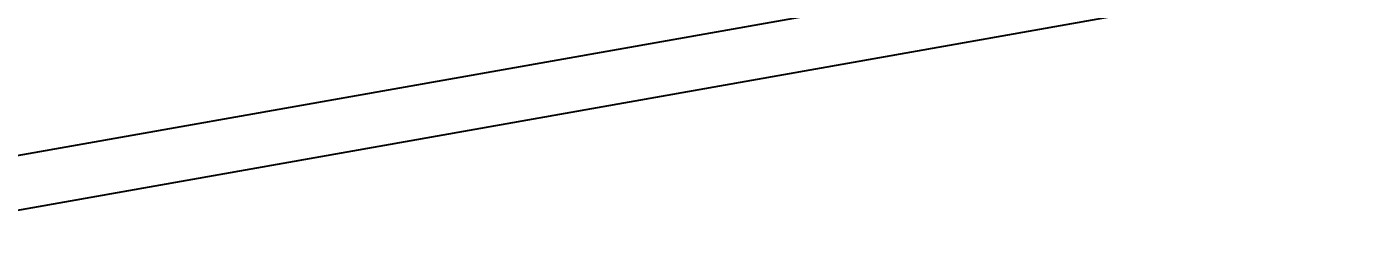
# Model space of a CAD drawing. Header units: millimetres. Extents: x 0 to 8967983, y -224399 to 13801.
# Drawn here: x 69275.9 to 69309.24, y -193880.99 to -193875.43 of the extents above; entities that cross this region are included whole.
import ezdxf
from ezdxf import colors
from ezdxf.entities.mleader import LeaderData, LeaderLine
from ezdxf.math import Vec2, Vec3

# ---------------------------------------------------------------- set-up
doc = ezdxf.new("R2010")
doc.units = ezdxf.units.MM
doc.header["$LTSCALE"] = 10
doc.layers.add('Архитектура', color=251, linetype='Continuous')
doc.layers.get('0').off()
doc.layers.get('0').freeze()
doc.styles.add('ISOCPEUR', font='isocpeur.TTF', dxfattribs={"width": 0.7})

# ---------------------------------------------------------------- blocks, each defined once
blk = doc.blocks.new('_DOTSMALL')
at = {"color": 0, "linetype": 'ByBlock', "const_width": 0.5}
blk.add_lwpolyline([(-0.0625, 0, 1), (0.0625, 0, 1)], format="xyb", close=True, dxfattribs=at)

msp = doc.modelspace()

# ---------------------------------------------------------------- linework, layer by layer
at = {"layer": 'Архитектура', "lineweight": 25, "transparency": 33554684}
msp.add_lwpolyline([(69243.993, -193885.61), (69304.118, -193874.953), (69305.282, -193873.137), (69302.92, -193859.812), (69302.157, -193859.699), (69301.029, -193863.118), (69301.298, -193863.938), (69302.592, -193864.947), (69303.549, -193870.349), (69303.232, -193870.653), (69300.831, -193871.078), (69300.654, -193871.481), (69300.782, -193872.201), (69301.065, -193872.399), (69303.466, -193871.973), (69303.89, -193872.27), (69304.081, -193873.35), (69303.764, -193873.654), (69243.879, -193884.268)], dxfattribs=at)
msp.add_lwpolyline([(69243.993, -193885.61), (69304.118, -193874.953), (69305.282, -193873.137), (69302.92, -193859.812), (69302.157, -193859.699), (69301.029, -193863.118), (69301.298, -193863.938), (69302.592, -193864.947), (69303.549, -193870.349), (69303.232, -193870.653), (69300.831, -193871.078), (69300.654, -193871.481), (69300.782, -193872.201), (69301.065, -193872.399), (69303.466, -193871.973), (69303.89, -193872.27), (69304.081, -193873.35), (69303.764, -193873.654), (69243.879, -193884.268)], dxfattribs=at)
msp.add_lwpolyline([(69243.993, -193885.61), (69304.118, -193874.953), (69305.282, -193873.137), (69302.92, -193859.812), (69302.157, -193859.699), (69301.029, -193863.118), (69301.298, -193863.938), (69302.592, -193864.947), (69303.549, -193870.349), (69303.232, -193870.653), (69300.831, -193871.078), (69300.654, -193871.481), (69300.782, -193872.201), (69301.065, -193872.399), (69303.466, -193871.973), (69303.89, -193872.27), (69304.081, -193873.35), (69303.764, -193873.654), (69243.879, -193884.268)], dxfattribs=at)
msp.add_lwpolyline([(69243.993, -193885.61), (69304.118, -193874.953), (69305.282, -193873.137), (69302.92, -193859.812), (69302.157, -193859.699), (69301.029, -193863.118), (69301.298, -193863.938), (69302.592, -193864.947), (69303.549, -193870.349), (69303.232, -193870.653), (69300.831, -193871.078), (69300.654, -193871.481), (69300.782, -193872.201), (69301.065, -193872.399), (69303.466, -193871.973), (69303.89, -193872.27), (69304.081, -193873.35), (69303.764, -193873.654), (69243.879, -193884.268)], dxfattribs=at)
msp.add_lwpolyline([(69243.993, -193885.61), (69304.118, -193874.953), (69305.282, -193873.137), (69302.92, -193859.812), (69302.157, -193859.699), (69301.029, -193863.118), (69301.298, -193863.938), (69302.592, -193864.947), (69303.549, -193870.349), (69303.232, -193870.653), (69300.831, -193871.078), (69300.654, -193871.481), (69300.782, -193872.201), (69301.065, -193872.399), (69303.466, -193871.973), (69303.89, -193872.27), (69304.081, -193873.35), (69303.764, -193873.654), (69243.879, -193884.268)], dxfattribs=at)
msp.add_lwpolyline([(69243.993, -193885.61), (69304.118, -193874.953), (69305.282, -193873.137), (69302.92, -193859.812), (69302.157, -193859.699), (69301.029, -193863.118), (69301.298, -193863.938), (69302.592, -193864.947), (69303.549, -193870.349), (69303.232, -193870.653), (69300.831, -193871.078), (69300.654, -193871.481), (69300.782, -193872.201), (69301.065, -193872.399), (69303.466, -193871.973), (69303.89, -193872.27), (69304.081, -193873.35), (69303.764, -193873.654), (69243.879, -193884.268)], dxfattribs=at)
msp.add_lwpolyline([(69243.993, -193885.61), (69304.118, -193874.953), (69305.282, -193873.137), (69302.92, -193859.812), (69302.157, -193859.699), (69301.029, -193863.118), (69301.298, -193863.938), (69302.592, -193864.947), (69303.549, -193870.349), (69303.232, -193870.653), (69300.831, -193871.078), (69300.654, -193871.481), (69300.782, -193872.201), (69301.065, -193872.399), (69303.466, -193871.973), (69303.89, -193872.27), (69304.081, -193873.35), (69303.764, -193873.654), (69243.879, -193884.268)], dxfattribs=at)
msp.add_lwpolyline([(69243.993, -193885.61), (69304.118, -193874.953), (69305.282, -193873.137), (69302.92, -193859.812), (69302.157, -193859.699), (69301.029, -193863.118), (69301.298, -193863.938), (69302.592, -193864.947), (69303.549, -193870.349), (69303.232, -193870.653), (69300.831, -193871.078), (69300.654, -193871.481), (69300.782, -193872.201), (69301.065, -193872.399), (69303.466, -193871.973), (69303.89, -193872.27), (69304.081, -193873.35), (69303.764, -193873.654), (69243.879, -193884.268)], dxfattribs=at)
msp.add_lwpolyline([(69243.993, -193885.61), (69304.118, -193874.953), (69305.282, -193873.137), (69302.92, -193859.812), (69302.157, -193859.699), (69301.029, -193863.118), (69301.298, -193863.938), (69302.592, -193864.947), (69303.549, -193870.349), (69303.232, -193870.653), (69300.831, -193871.078), (69300.654, -193871.481), (69300.782, -193872.201), (69301.065, -193872.399), (69303.466, -193871.973), (69303.89, -193872.27), (69304.081, -193873.35), (69303.764, -193873.654), (69243.879, -193884.268)], dxfattribs=at)
msp.add_lwpolyline([(69243.993, -193885.61), (69304.118, -193874.953), (69305.282, -193873.137), (69302.92, -193859.812), (69302.157, -193859.699), (69301.029, -193863.118), (69301.298, -193863.938), (69302.592, -193864.947), (69303.549, -193870.349), (69303.232, -193870.653), (69300.831, -193871.078), (69300.654, -193871.481), (69300.782, -193872.201), (69301.065, -193872.399), (69303.466, -193871.973), (69303.89, -193872.27), (69304.081, -193873.35), (69303.764, -193873.654), (69243.879, -193884.268)], dxfattribs=at)
msp.add_lwpolyline([(69243.993, -193885.61), (69304.118, -193874.953), (69305.282, -193873.137), (69302.92, -193859.812), (69302.157, -193859.699), (69301.029, -193863.118), (69301.298, -193863.938), (69302.592, -193864.947), (69303.549, -193870.349), (69303.232, -193870.653), (69300.831, -193871.078), (69300.654, -193871.481), (69300.782, -193872.201), (69301.065, -193872.399), (69303.466, -193871.973), (69303.89, -193872.27), (69304.081, -193873.35), (69303.764, -193873.654), (69243.879, -193884.268)], dxfattribs=at)
msp.add_lwpolyline([(69243.993, -193885.61), (69304.118, -193874.953), (69305.282, -193873.137), (69302.92, -193859.812), (69302.157, -193859.699), (69301.029, -193863.118), (69301.298, -193863.938), (69302.592, -193864.947), (69303.549, -193870.349), (69303.232, -193870.653), (69300.831, -193871.078), (69300.654, -193871.481), (69300.782, -193872.201), (69301.065, -193872.399), (69303.466, -193871.973), (69303.89, -193872.27), (69304.081, -193873.35), (69303.764, -193873.654), (69243.879, -193884.268)], dxfattribs=at)
msp.add_lwpolyline([(69243.993, -193885.61), (69304.118, -193874.953), (69305.282, -193873.137), (69302.92, -193859.812), (69302.157, -193859.699), (69301.029, -193863.118), (69301.298, -193863.938), (69302.592, -193864.947), (69303.549, -193870.349), (69303.232, -193870.653), (69300.831, -193871.078), (69300.654, -193871.481), (69300.782, -193872.201), (69301.065, -193872.399), (69303.466, -193871.973), (69303.89, -193872.27), (69304.081, -193873.35), (69303.764, -193873.654), (69243.879, -193884.268)], dxfattribs=at)
msp.add_lwpolyline([(69243.993, -193885.61), (69304.118, -193874.953), (69305.282, -193873.137), (69302.92, -193859.812), (69302.157, -193859.699), (69301.029, -193863.118), (69301.298, -193863.938), (69302.592, -193864.947), (69303.549, -193870.349), (69303.232, -193870.653), (69300.831, -193871.078), (69300.654, -193871.481), (69300.782, -193872.201), (69301.065, -193872.399), (69303.466, -193871.973), (69303.89, -193872.27), (69304.081, -193873.35), (69303.764, -193873.654), (69243.879, -193884.268)], dxfattribs=at)
msp.add_lwpolyline([(69243.993, -193885.61), (69304.118, -193874.953), (69305.282, -193873.137), (69302.92, -193859.812), (69302.157, -193859.699), (69301.029, -193863.118), (69301.298, -193863.938), (69302.592, -193864.947), (69303.549, -193870.349), (69303.232, -193870.653), (69300.831, -193871.078), (69300.654, -193871.481), (69300.782, -193872.201), (69301.065, -193872.399), (69303.466, -193871.973), (69303.89, -193872.27), (69304.081, -193873.35), (69303.764, -193873.654), (69243.879, -193884.268)], dxfattribs=at)
msp.add_lwpolyline([(69243.993, -193885.61), (69304.118, -193874.953), (69305.282, -193873.137), (69302.92, -193859.812), (69302.157, -193859.699), (69301.029, -193863.118), (69301.298, -193863.938), (69302.592, -193864.947), (69303.549, -193870.349), (69303.232, -193870.653), (69300.831, -193871.078), (69300.654, -193871.481), (69300.782, -193872.201), (69301.065, -193872.399), (69303.466, -193871.973), (69303.89, -193872.27), (69304.081, -193873.35), (69303.764, -193873.654), (69243.879, -193884.268)], dxfattribs=at)
msp.add_lwpolyline([(69243.993, -193885.61), (69304.118, -193874.953), (69305.282, -193873.137), (69302.92, -193859.812), (69302.157, -193859.699), (69301.029, -193863.118), (69301.298, -193863.938), (69302.592, -193864.947), (69303.549, -193870.349), (69303.232, -193870.653), (69300.831, -193871.078), (69300.654, -193871.481), (69300.782, -193872.201), (69301.065, -193872.399), (69303.466, -193871.973), (69303.89, -193872.27), (69304.081, -193873.35), (69303.764, -193873.654), (69243.879, -193884.268)], dxfattribs=at)
msp.add_lwpolyline([(69243.993, -193885.61), (69304.118, -193874.953), (69305.282, -193873.137), (69302.92, -193859.812), (69302.157, -193859.699), (69301.029, -193863.118), (69301.298, -193863.938), (69302.592, -193864.947), (69303.549, -193870.349), (69303.232, -193870.653), (69300.831, -193871.078), (69300.654, -193871.481), (69300.782, -193872.201), (69301.065, -193872.399), (69303.466, -193871.973), (69303.89, -193872.27), (69304.081, -193873.35), (69303.764, -193873.654), (69243.879, -193884.268)], dxfattribs=at)
msp.add_lwpolyline([(69243.993, -193885.61), (69304.118, -193874.953), (69305.282, -193873.137), (69302.92, -193859.812), (69302.157, -193859.699), (69301.029, -193863.118), (69301.298, -193863.938), (69302.592, -193864.947), (69303.549, -193870.349), (69303.232, -193870.653), (69300.831, -193871.078), (69300.654, -193871.481), (69300.782, -193872.201), (69301.065, -193872.399), (69303.466, -193871.973), (69303.89, -193872.27), (69304.081, -193873.35), (69303.764, -193873.654), (69243.879, -193884.268)], dxfattribs=at)
msp.add_lwpolyline([(69243.993, -193885.61), (69304.118, -193874.953), (69305.282, -193873.137), (69302.92, -193859.812), (69302.157, -193859.699), (69301.029, -193863.118), (69301.298, -193863.938), (69302.592, -193864.947), (69303.549, -193870.349), (69303.232, -193870.653), (69300.831, -193871.078), (69300.654, -193871.481), (69300.782, -193872.201), (69301.065, -193872.399), (69303.466, -193871.973), (69303.89, -193872.27), (69304.081, -193873.35), (69303.764, -193873.654), (69243.879, -193884.268)], dxfattribs=at)
msp.add_lwpolyline([(69243.993, -193885.61), (69304.118, -193874.953), (69305.282, -193873.137), (69302.92, -193859.812), (69302.157, -193859.699), (69301.029, -193863.118), (69301.298, -193863.938), (69302.592, -193864.947), (69303.549, -193870.349), (69303.232, -193870.653), (69300.831, -193871.078), (69300.654, -193871.481), (69300.782, -193872.201), (69301.065, -193872.399), (69303.466, -193871.973), (69303.89, -193872.27), (69304.081, -193873.35), (69303.764, -193873.654), (69243.879, -193884.268)], dxfattribs=at)
msp.add_lwpolyline([(69243.993, -193885.61), (69304.118, -193874.953), (69305.282, -193873.137), (69302.92, -193859.812), (69302.157, -193859.699), (69301.029, -193863.118), (69301.298, -193863.938), (69302.592, -193864.947), (69303.549, -193870.349), (69303.232, -193870.653), (69300.831, -193871.078), (69300.654, -193871.481), (69300.782, -193872.201), (69301.065, -193872.399), (69303.466, -193871.973), (69303.89, -193872.27), (69304.081, -193873.35), (69303.764, -193873.654), (69243.879, -193884.268)], dxfattribs=at)
msp.add_lwpolyline([(69243.993, -193885.61), (69304.118, -193874.953), (69305.282, -193873.137), (69302.92, -193859.812), (69302.157, -193859.699), (69301.029, -193863.118), (69301.298, -193863.938), (69302.592, -193864.947), (69303.549, -193870.349), (69303.232, -193870.653), (69300.831, -193871.078), (69300.654, -193871.481), (69300.782, -193872.201), (69301.065, -193872.399), (69303.466, -193871.973), (69303.89, -193872.27), (69304.081, -193873.35), (69303.764, -193873.654), (69243.879, -193884.268)], dxfattribs=at)
msp.add_lwpolyline([(69243.993, -193885.61), (69304.118, -193874.953), (69305.282, -193873.137), (69302.92, -193859.812), (69302.157, -193859.699), (69301.029, -193863.118), (69301.298, -193863.938), (69302.592, -193864.947), (69303.549, -193870.349), (69303.232, -193870.653), (69300.831, -193871.078), (69300.654, -193871.481), (69300.782, -193872.201), (69301.065, -193872.399), (69303.466, -193871.973), (69303.89, -193872.27), (69304.081, -193873.35), (69303.764, -193873.654), (69243.879, -193884.268)], dxfattribs=at)
msp.add_lwpolyline([(69243.993, -193885.61), (69304.118, -193874.953), (69305.282, -193873.137), (69302.92, -193859.812), (69302.157, -193859.699), (69301.029, -193863.118), (69301.298, -193863.938), (69302.592, -193864.947), (69303.549, -193870.349), (69303.232, -193870.653), (69300.831, -193871.078), (69300.654, -193871.481), (69300.782, -193872.201), (69301.065, -193872.399), (69303.466, -193871.973), (69303.89, -193872.27), (69304.081, -193873.35), (69303.764, -193873.654), (69243.879, -193884.268)], dxfattribs=at)
msp.add_lwpolyline([(69243.993, -193885.61), (69304.118, -193874.953), (69305.282, -193873.137), (69302.92, -193859.812), (69302.157, -193859.699), (69301.029, -193863.118), (69301.298, -193863.938), (69302.592, -193864.947), (69303.549, -193870.349), (69303.232, -193870.653), (69300.831, -193871.078), (69300.654, -193871.481), (69300.782, -193872.201), (69301.065, -193872.399), (69303.466, -193871.973), (69303.89, -193872.27), (69304.081, -193873.35), (69303.764, -193873.654), (69243.879, -193884.268)], dxfattribs=at)
msp.add_lwpolyline([(69243.993, -193885.61), (69304.118, -193874.953), (69305.282, -193873.137), (69302.92, -193859.812), (69302.157, -193859.699), (69301.029, -193863.118), (69301.298, -193863.938), (69302.592, -193864.947), (69303.549, -193870.349), (69303.232, -193870.653), (69300.831, -193871.078), (69300.654, -193871.481), (69300.782, -193872.201), (69301.065, -193872.399), (69303.466, -193871.973), (69303.89, -193872.27), (69304.081, -193873.35), (69303.764, -193873.654), (69243.879, -193884.268)], dxfattribs=at)
msp.add_lwpolyline([(69243.993, -193885.61), (69304.118, -193874.953), (69305.282, -193873.137), (69302.92, -193859.812), (69302.157, -193859.699), (69301.029, -193863.118), (69301.298, -193863.938), (69302.592, -193864.947), (69303.549, -193870.349), (69303.232, -193870.653), (69300.831, -193871.078), (69300.654, -193871.481), (69300.782, -193872.201), (69301.065, -193872.399), (69303.466, -193871.973), (69303.89, -193872.27), (69304.081, -193873.35), (69303.764, -193873.654), (69243.879, -193884.268)], dxfattribs=at)
msp.add_lwpolyline([(69243.993, -193885.61), (69304.118, -193874.953), (69305.282, -193873.137), (69302.92, -193859.812), (69302.157, -193859.699), (69301.029, -193863.118), (69301.298, -193863.938), (69302.592, -193864.947), (69303.549, -193870.349), (69303.232, -193870.653), (69300.831, -193871.078), (69300.654, -193871.481), (69300.782, -193872.201), (69301.065, -193872.399), (69303.466, -193871.973), (69303.89, -193872.27), (69304.081, -193873.35), (69303.764, -193873.654), (69243.879, -193884.268)], dxfattribs=at)
msp.add_lwpolyline([(69243.993, -193885.61), (69304.118, -193874.953), (69305.282, -193873.137), (69302.92, -193859.812), (69302.157, -193859.699), (69301.029, -193863.118), (69301.298, -193863.938), (69302.592, -193864.947), (69303.549, -193870.349), (69303.232, -193870.653), (69300.831, -193871.078), (69300.654, -193871.481), (69300.782, -193872.201), (69301.065, -193872.399), (69303.466, -193871.973), (69303.89, -193872.27), (69304.081, -193873.35), (69303.764, -193873.654), (69243.879, -193884.268)], dxfattribs=at)
msp.add_lwpolyline([(69243.993, -193885.61), (69304.118, -193874.953), (69305.282, -193873.137), (69302.92, -193859.812), (69302.157, -193859.699), (69301.029, -193863.118), (69301.298, -193863.938), (69302.592, -193864.947), (69303.549, -193870.349), (69303.232, -193870.653), (69300.831, -193871.078), (69300.654, -193871.481), (69300.782, -193872.201), (69301.065, -193872.399), (69303.466, -193871.973), (69303.89, -193872.27), (69304.081, -193873.35), (69303.764, -193873.654), (69243.879, -193884.268)], dxfattribs=at)
msp.add_lwpolyline([(69243.993, -193885.61), (69304.118, -193874.953), (69305.282, -193873.137), (69302.92, -193859.812), (69302.157, -193859.699), (69301.029, -193863.118), (69301.298, -193863.938), (69302.592, -193864.947), (69303.549, -193870.349), (69303.232, -193870.653), (69300.831, -193871.078), (69300.654, -193871.481), (69300.782, -193872.201), (69301.065, -193872.399), (69303.466, -193871.973), (69303.89, -193872.27), (69304.081, -193873.35), (69303.764, -193873.654), (69243.879, -193884.268)], dxfattribs=at)
msp.add_lwpolyline([(69243.993, -193885.61), (69304.118, -193874.953), (69305.282, -193873.137), (69302.92, -193859.812), (69302.157, -193859.699), (69301.029, -193863.118), (69301.298, -193863.938), (69302.592, -193864.947), (69303.549, -193870.349), (69303.232, -193870.653), (69300.831, -193871.078), (69300.654, -193871.481), (69300.782, -193872.201), (69301.065, -193872.399), (69303.466, -193871.973), (69303.89, -193872.27), (69304.081, -193873.35), (69303.764, -193873.654), (69243.879, -193884.268)], dxfattribs=at)
msp.add_lwpolyline([(69243.993, -193885.61), (69304.118, -193874.953), (69305.282, -193873.137), (69302.92, -193859.812), (69302.157, -193859.699), (69301.029, -193863.118), (69301.298, -193863.938), (69302.592, -193864.947), (69303.549, -193870.349), (69303.232, -193870.653), (69300.831, -193871.078), (69300.654, -193871.481), (69300.782, -193872.201), (69301.065, -193872.399), (69303.466, -193871.973), (69303.89, -193872.27), (69304.081, -193873.35), (69303.764, -193873.654), (69243.879, -193884.268)], dxfattribs=at)
msp.add_lwpolyline([(69243.993, -193885.61), (69304.118, -193874.953), (69305.282, -193873.137), (69302.92, -193859.812), (69302.157, -193859.699), (69301.029, -193863.118), (69301.298, -193863.938), (69302.592, -193864.947), (69303.549, -193870.349), (69303.232, -193870.653), (69300.831, -193871.078), (69300.654, -193871.481), (69300.782, -193872.201), (69301.065, -193872.399), (69303.466, -193871.973), (69303.89, -193872.27), (69304.081, -193873.35), (69303.764, -193873.654), (69243.879, -193884.268)], dxfattribs=at)
msp.add_lwpolyline([(69243.993, -193885.61), (69304.118, -193874.953), (69305.282, -193873.137), (69302.92, -193859.812), (69302.157, -193859.699), (69301.029, -193863.118), (69301.298, -193863.938), (69302.592, -193864.947), (69303.549, -193870.349), (69303.232, -193870.653), (69300.831, -193871.078), (69300.654, -193871.481), (69300.782, -193872.201), (69301.065, -193872.399), (69303.466, -193871.973), (69303.89, -193872.27), (69304.081, -193873.35), (69303.764, -193873.654), (69243.879, -193884.268)], dxfattribs=at)
msp.add_lwpolyline([(69243.993, -193885.61), (69304.118, -193874.953), (69305.282, -193873.137), (69302.92, -193859.812), (69302.157, -193859.699), (69301.029, -193863.118), (69301.298, -193863.938), (69302.592, -193864.947), (69303.549, -193870.349), (69303.232, -193870.653), (69300.831, -193871.078), (69300.654, -193871.481), (69300.782, -193872.201), (69301.065, -193872.399), (69303.466, -193871.973), (69303.89, -193872.27), (69304.081, -193873.35), (69303.764, -193873.654), (69243.879, -193884.268)], dxfattribs=at)
msp.add_lwpolyline([(69243.993, -193885.61), (69304.118, -193874.953), (69305.282, -193873.137), (69302.92, -193859.812), (69302.157, -193859.699), (69301.029, -193863.118), (69301.298, -193863.938), (69302.592, -193864.947), (69303.549, -193870.349), (69303.232, -193870.653), (69300.831, -193871.078), (69300.654, -193871.481), (69300.782, -193872.201), (69301.065, -193872.399), (69303.466, -193871.973), (69303.89, -193872.27), (69304.081, -193873.35), (69303.764, -193873.654), (69243.879, -193884.268)], dxfattribs=at)
msp.add_lwpolyline([(69243.993, -193885.61), (69304.118, -193874.953), (69305.282, -193873.137), (69302.92, -193859.812), (69302.157, -193859.699), (69301.029, -193863.118), (69301.298, -193863.938), (69302.592, -193864.947), (69303.549, -193870.349), (69303.232, -193870.653), (69300.831, -193871.078), (69300.654, -193871.481), (69300.782, -193872.201), (69301.065, -193872.399), (69303.466, -193871.973), (69303.89, -193872.27), (69304.081, -193873.35), (69303.764, -193873.654), (69243.879, -193884.268)], dxfattribs=at)
msp.add_lwpolyline([(69243.993, -193885.61), (69304.118, -193874.953), (69305.282, -193873.137), (69302.92, -193859.812), (69302.157, -193859.699), (69301.029, -193863.118), (69301.298, -193863.938), (69302.592, -193864.947), (69303.549, -193870.349), (69303.232, -193870.653), (69300.831, -193871.078), (69300.654, -193871.481), (69300.782, -193872.201), (69301.065, -193872.399), (69303.466, -193871.973), (69303.89, -193872.27), (69304.081, -193873.35), (69303.764, -193873.654), (69243.879, -193884.268)], dxfattribs=at)
msp.add_lwpolyline([(69243.993, -193885.61), (69304.118, -193874.953), (69305.282, -193873.137), (69302.92, -193859.812), (69302.157, -193859.699), (69301.029, -193863.118), (69301.298, -193863.938), (69302.592, -193864.947), (69303.549, -193870.349), (69303.232, -193870.653), (69300.831, -193871.078), (69300.654, -193871.481), (69300.782, -193872.201), (69301.065, -193872.399), (69303.466, -193871.973), (69303.89, -193872.27), (69304.081, -193873.35), (69303.764, -193873.654), (69243.879, -193884.268)], dxfattribs=at)
msp.add_lwpolyline([(69243.993, -193885.61), (69304.118, -193874.953), (69305.282, -193873.137), (69302.92, -193859.812), (69302.157, -193859.699), (69301.029, -193863.118), (69301.298, -193863.938), (69302.592, -193864.947), (69303.549, -193870.349), (69303.232, -193870.653), (69300.831, -193871.078), (69300.654, -193871.481), (69300.782, -193872.201), (69301.065, -193872.399), (69303.466, -193871.973), (69303.89, -193872.27), (69304.081, -193873.35), (69303.764, -193873.654), (69243.879, -193884.268)], dxfattribs=at)
msp.add_lwpolyline([(69243.993, -193885.61), (69304.118, -193874.953), (69305.282, -193873.137), (69302.92, -193859.812), (69302.157, -193859.699), (69301.029, -193863.118), (69301.298, -193863.938), (69302.592, -193864.947), (69303.549, -193870.349), (69303.232, -193870.653), (69300.831, -193871.078), (69300.654, -193871.481), (69300.782, -193872.201), (69301.065, -193872.399), (69303.466, -193871.973), (69303.89, -193872.27), (69304.081, -193873.35), (69303.764, -193873.654), (69243.879, -193884.268)], dxfattribs=at)
msp.add_lwpolyline([(69243.993, -193885.61), (69304.118, -193874.953), (69305.282, -193873.137), (69302.92, -193859.812), (69302.157, -193859.699), (69301.029, -193863.118), (69301.298, -193863.938), (69302.592, -193864.947), (69303.549, -193870.349), (69303.232, -193870.653), (69300.831, -193871.078), (69300.654, -193871.481), (69300.782, -193872.201), (69301.065, -193872.399), (69303.466, -193871.973), (69303.89, -193872.27), (69304.081, -193873.35), (69303.764, -193873.654), (69243.879, -193884.268)], dxfattribs=at)
msp.add_lwpolyline([(69243.993, -193885.61), (69304.118, -193874.953), (69305.282, -193873.137), (69302.92, -193859.812), (69302.157, -193859.699), (69301.029, -193863.118), (69301.298, -193863.938), (69302.592, -193864.947), (69303.549, -193870.349), (69303.232, -193870.653), (69300.831, -193871.078), (69300.654, -193871.481), (69300.782, -193872.201), (69301.065, -193872.399), (69303.466, -193871.973), (69303.89, -193872.27), (69304.081, -193873.35), (69303.764, -193873.654), (69243.879, -193884.268)], dxfattribs=at)
msp.add_lwpolyline([(69243.993, -193885.61), (69304.118, -193874.953), (69305.282, -193873.137), (69302.92, -193859.812), (69302.157, -193859.699), (69301.029, -193863.118), (69301.298, -193863.938), (69302.592, -193864.947), (69303.549, -193870.349), (69303.232, -193870.653), (69300.831, -193871.078), (69300.654, -193871.481), (69300.782, -193872.201), (69301.065, -193872.399), (69303.466, -193871.973), (69303.89, -193872.27), (69304.081, -193873.35), (69303.764, -193873.654), (69243.879, -193884.268)], dxfattribs=at)
msp.add_lwpolyline([(69243.993, -193885.61), (69304.118, -193874.953), (69305.282, -193873.137), (69302.92, -193859.812), (69302.157, -193859.699), (69301.029, -193863.118), (69301.298, -193863.938), (69302.592, -193864.947), (69303.549, -193870.349), (69303.232, -193870.653), (69300.831, -193871.078), (69300.654, -193871.481), (69300.782, -193872.201), (69301.065, -193872.399), (69303.466, -193871.973), (69303.89, -193872.27), (69304.081, -193873.35), (69303.764, -193873.654), (69243.879, -193884.268)], dxfattribs=at)
msp.add_lwpolyline([(69243.993, -193885.61), (69304.118, -193874.953), (69305.282, -193873.137), (69302.92, -193859.812), (69302.157, -193859.699), (69301.029, -193863.118), (69301.298, -193863.938), (69302.592, -193864.947), (69303.549, -193870.349), (69303.232, -193870.653), (69300.831, -193871.078), (69300.654, -193871.481), (69300.782, -193872.201), (69301.065, -193872.399), (69303.466, -193871.973), (69303.89, -193872.27), (69304.081, -193873.35), (69303.764, -193873.654), (69243.879, -193884.268)], dxfattribs=at)
msp.add_lwpolyline([(69243.993, -193885.61), (69304.118, -193874.953), (69305.282, -193873.137), (69302.92, -193859.812), (69302.157, -193859.699), (69301.029, -193863.118), (69301.298, -193863.938), (69302.592, -193864.947), (69303.549, -193870.349), (69303.232, -193870.653), (69300.831, -193871.078), (69300.654, -193871.481), (69300.782, -193872.201), (69301.065, -193872.399), (69303.466, -193871.973), (69303.89, -193872.27), (69304.081, -193873.35), (69303.764, -193873.654), (69243.879, -193884.268)], dxfattribs=at)
msp.add_lwpolyline([(69243.993, -193885.61), (69304.118, -193874.953), (69305.282, -193873.137), (69302.92, -193859.812), (69302.157, -193859.699), (69301.029, -193863.118), (69301.298, -193863.938), (69302.592, -193864.947), (69303.549, -193870.349), (69303.232, -193870.653), (69300.831, -193871.078), (69300.654, -193871.481), (69300.782, -193872.201), (69301.065, -193872.399), (69303.466, -193871.973), (69303.89, -193872.27), (69304.081, -193873.35), (69303.764, -193873.654), (69243.879, -193884.268)], dxfattribs=at)
msp.add_lwpolyline([(69243.993, -193885.61), (69304.118, -193874.953), (69305.282, -193873.137), (69302.92, -193859.812), (69302.157, -193859.699), (69301.029, -193863.118), (69301.298, -193863.938), (69302.592, -193864.947), (69303.549, -193870.349), (69303.232, -193870.653), (69300.831, -193871.078), (69300.654, -193871.481), (69300.782, -193872.201), (69301.065, -193872.399), (69303.466, -193871.973), (69303.89, -193872.27), (69304.081, -193873.35), (69303.764, -193873.654), (69243.879, -193884.268)], dxfattribs=at)
msp.add_lwpolyline([(69243.993, -193885.61), (69304.118, -193874.953), (69305.282, -193873.137), (69302.92, -193859.812), (69302.157, -193859.699), (69301.029, -193863.118), (69301.298, -193863.938), (69302.592, -193864.947), (69303.549, -193870.349), (69303.232, -193870.653), (69300.831, -193871.078), (69300.654, -193871.481), (69300.782, -193872.201), (69301.065, -193872.399), (69303.466, -193871.973), (69303.89, -193872.27), (69304.081, -193873.35), (69303.764, -193873.654), (69243.879, -193884.268)], dxfattribs=at)
msp.add_lwpolyline([(69243.993, -193885.61), (69304.118, -193874.953), (69305.282, -193873.137), (69302.92, -193859.812), (69302.157, -193859.699), (69301.029, -193863.118), (69301.298, -193863.938), (69302.592, -193864.947), (69303.549, -193870.349), (69303.232, -193870.653), (69300.831, -193871.078), (69300.654, -193871.481), (69300.782, -193872.201), (69301.065, -193872.399), (69303.466, -193871.973), (69303.89, -193872.27), (69304.081, -193873.35), (69303.764, -193873.654), (69243.879, -193884.268)], dxfattribs=at)
msp.add_lwpolyline([(69243.993, -193885.61), (69304.118, -193874.953), (69305.282, -193873.137), (69302.92, -193859.812), (69302.157, -193859.699), (69301.029, -193863.118), (69301.298, -193863.938), (69302.592, -193864.947), (69303.549, -193870.349), (69303.232, -193870.653), (69300.831, -193871.078), (69300.654, -193871.481), (69300.782, -193872.201), (69301.065, -193872.399), (69303.466, -193871.973), (69303.89, -193872.27), (69304.081, -193873.35), (69303.764, -193873.654), (69243.879, -193884.268)], dxfattribs=at)
msp.add_lwpolyline([(69243.993, -193885.61), (69304.118, -193874.953), (69305.282, -193873.137), (69302.92, -193859.812), (69302.157, -193859.699), (69301.029, -193863.118), (69301.298, -193863.938), (69302.592, -193864.947), (69303.549, -193870.349), (69303.232, -193870.653), (69300.831, -193871.078), (69300.654, -193871.481), (69300.782, -193872.201), (69301.065, -193872.399), (69303.466, -193871.973), (69303.89, -193872.27), (69304.081, -193873.35), (69303.764, -193873.654), (69243.879, -193884.268)], dxfattribs=at)
msp.add_lwpolyline([(69243.993, -193885.61), (69304.118, -193874.953), (69305.282, -193873.137), (69302.92, -193859.812), (69302.157, -193859.699), (69301.029, -193863.118), (69301.298, -193863.938), (69302.592, -193864.947), (69303.549, -193870.349), (69303.232, -193870.653), (69300.831, -193871.078), (69300.654, -193871.481), (69300.782, -193872.201), (69301.065, -193872.399), (69303.466, -193871.973), (69303.89, -193872.27), (69304.081, -193873.35), (69303.764, -193873.654), (69243.879, -193884.268)], dxfattribs=at)
msp.add_lwpolyline([(69243.993, -193885.61), (69304.118, -193874.953), (69305.282, -193873.137), (69302.92, -193859.812), (69302.157, -193859.699), (69301.029, -193863.118), (69301.298, -193863.938), (69302.592, -193864.947), (69303.549, -193870.349), (69303.232, -193870.653), (69300.831, -193871.078), (69300.654, -193871.481), (69300.782, -193872.201), (69301.065, -193872.399), (69303.466, -193871.973), (69303.89, -193872.27), (69304.081, -193873.35), (69303.764, -193873.654), (69243.879, -193884.268)], dxfattribs=at)
msp.add_lwpolyline([(69243.993, -193885.61), (69304.118, -193874.953), (69305.282, -193873.137), (69302.92, -193859.812), (69302.157, -193859.699), (69301.029, -193863.118), (69301.298, -193863.938), (69302.592, -193864.947), (69303.549, -193870.349), (69303.232, -193870.653), (69300.831, -193871.078), (69300.654, -193871.481), (69300.782, -193872.201), (69301.065, -193872.399), (69303.466, -193871.973), (69303.89, -193872.27), (69304.081, -193873.35), (69303.764, -193873.654), (69243.879, -193884.268)], dxfattribs=at)
msp.add_lwpolyline([(69243.993, -193885.61), (69304.118, -193874.953), (69305.282, -193873.137), (69302.92, -193859.812), (69302.157, -193859.699), (69301.029, -193863.118), (69301.298, -193863.938), (69302.592, -193864.947), (69303.549, -193870.349), (69303.232, -193870.653), (69300.831, -193871.078), (69300.654, -193871.481), (69300.782, -193872.201), (69301.065, -193872.399), (69303.466, -193871.973), (69303.89, -193872.27), (69304.081, -193873.35), (69303.764, -193873.654), (69243.879, -193884.268)], dxfattribs=at)
msp.add_lwpolyline([(69243.993, -193885.61), (69304.118, -193874.953), (69305.282, -193873.137), (69302.92, -193859.812), (69302.157, -193859.699), (69301.029, -193863.118), (69301.298, -193863.938), (69302.592, -193864.947), (69303.549, -193870.349), (69303.232, -193870.653), (69300.831, -193871.078), (69300.654, -193871.481), (69300.782, -193872.201), (69301.065, -193872.399), (69303.466, -193871.973), (69303.89, -193872.27), (69304.081, -193873.35), (69303.764, -193873.654), (69243.879, -193884.268)], dxfattribs=at)
msp.add_lwpolyline([(69243.993, -193885.61), (69304.118, -193874.953), (69305.282, -193873.137), (69302.92, -193859.812), (69302.157, -193859.699), (69301.029, -193863.118), (69301.298, -193863.938), (69302.592, -193864.947), (69303.549, -193870.349), (69303.232, -193870.653), (69300.831, -193871.078), (69300.654, -193871.481), (69300.782, -193872.201), (69301.065, -193872.399), (69303.466, -193871.973), (69303.89, -193872.27), (69304.081, -193873.35), (69303.764, -193873.654), (69243.879, -193884.268)], dxfattribs=at)
msp.add_lwpolyline([(69243.993, -193885.61), (69304.118, -193874.953), (69305.282, -193873.137), (69302.92, -193859.812), (69302.157, -193859.699), (69301.029, -193863.118), (69301.298, -193863.938), (69302.592, -193864.947), (69303.549, -193870.349), (69303.232, -193870.653), (69300.831, -193871.078), (69300.654, -193871.481), (69300.782, -193872.201), (69301.065, -193872.399), (69303.466, -193871.973), (69303.89, -193872.27), (69304.081, -193873.35), (69303.764, -193873.654), (69243.879, -193884.268)], dxfattribs=at)
msp.add_lwpolyline([(69243.993, -193885.61), (69304.118, -193874.953), (69305.282, -193873.137), (69302.92, -193859.812), (69302.157, -193859.699), (69301.029, -193863.118), (69301.298, -193863.938), (69302.592, -193864.947), (69303.549, -193870.349), (69303.232, -193870.653), (69300.831, -193871.078), (69300.654, -193871.481), (69300.782, -193872.201), (69301.065, -193872.399), (69303.466, -193871.973), (69303.89, -193872.27), (69304.081, -193873.35), (69303.764, -193873.654), (69243.879, -193884.268)], dxfattribs=at)
msp.add_lwpolyline([(69243.993, -193885.61), (69304.118, -193874.953), (69305.282, -193873.137), (69302.92, -193859.812), (69302.157, -193859.699), (69301.029, -193863.118), (69301.298, -193863.938), (69302.592, -193864.947), (69303.549, -193870.349), (69303.232, -193870.653), (69300.831, -193871.078), (69300.654, -193871.481), (69300.782, -193872.201), (69301.065, -193872.399), (69303.466, -193871.973), (69303.89, -193872.27), (69304.081, -193873.35), (69303.764, -193873.654), (69243.879, -193884.268)], dxfattribs=at)
msp.add_lwpolyline([(69243.993, -193885.61), (69304.118, -193874.953), (69305.282, -193873.137), (69302.92, -193859.812), (69302.157, -193859.699), (69301.029, -193863.118), (69301.298, -193863.938), (69302.592, -193864.947), (69303.549, -193870.349), (69303.232, -193870.653), (69300.831, -193871.078), (69300.654, -193871.481), (69300.782, -193872.201), (69301.065, -193872.399), (69303.466, -193871.973), (69303.89, -193872.27), (69304.081, -193873.35), (69303.764, -193873.654), (69243.879, -193884.268)], dxfattribs=at)
msp.add_lwpolyline([(69243.993, -193885.61), (69304.118, -193874.953), (69305.282, -193873.137), (69302.92, -193859.812), (69302.157, -193859.699), (69301.029, -193863.118), (69301.298, -193863.938), (69302.592, -193864.947), (69303.549, -193870.349), (69303.232, -193870.653), (69300.831, -193871.078), (69300.654, -193871.481), (69300.782, -193872.201), (69301.065, -193872.399), (69303.466, -193871.973), (69303.89, -193872.27), (69304.081, -193873.35), (69303.764, -193873.654), (69243.879, -193884.268)], dxfattribs=at)
msp.add_lwpolyline([(69243.993, -193885.61), (69304.118, -193874.953), (69305.282, -193873.137), (69302.92, -193859.812), (69302.157, -193859.699), (69301.029, -193863.118), (69301.298, -193863.938), (69302.592, -193864.947), (69303.549, -193870.349), (69303.232, -193870.653), (69300.831, -193871.078), (69300.654, -193871.481), (69300.782, -193872.201), (69301.065, -193872.399), (69303.466, -193871.973), (69303.89, -193872.27), (69304.081, -193873.35), (69303.764, -193873.654), (69243.879, -193884.268)], dxfattribs=at)
msp.add_lwpolyline([(69243.993, -193885.61), (69304.118, -193874.953), (69305.282, -193873.137), (69302.92, -193859.812), (69302.157, -193859.699), (69301.029, -193863.118), (69301.298, -193863.938), (69302.592, -193864.947), (69303.549, -193870.349), (69303.232, -193870.653), (69300.831, -193871.078), (69300.654, -193871.481), (69300.782, -193872.201), (69301.065, -193872.399), (69303.466, -193871.973), (69303.89, -193872.27), (69304.081, -193873.35), (69303.764, -193873.654), (69243.879, -193884.268)], dxfattribs=at)
msp.add_lwpolyline([(69243.993, -193885.61), (69304.118, -193874.953), (69305.282, -193873.137), (69302.92, -193859.812), (69302.157, -193859.699), (69301.029, -193863.118), (69301.298, -193863.938), (69302.592, -193864.947), (69303.549, -193870.349), (69303.232, -193870.653), (69300.831, -193871.078), (69300.654, -193871.481), (69300.782, -193872.201), (69301.065, -193872.399), (69303.466, -193871.973), (69303.89, -193872.27), (69304.081, -193873.35), (69303.764, -193873.654), (69243.879, -193884.268)], dxfattribs=at)
msp.add_lwpolyline([(69243.993, -193885.61), (69304.118, -193874.953), (69305.282, -193873.137), (69302.92, -193859.812), (69302.157, -193859.699), (69301.029, -193863.118), (69301.298, -193863.938), (69302.592, -193864.947), (69303.549, -193870.349), (69303.232, -193870.653), (69300.831, -193871.078), (69300.654, -193871.481), (69300.782, -193872.201), (69301.065, -193872.399), (69303.466, -193871.973), (69303.89, -193872.27), (69304.081, -193873.35), (69303.764, -193873.654), (69243.879, -193884.268)], dxfattribs=at)
msp.add_lwpolyline([(69243.993, -193885.61), (69304.118, -193874.953), (69305.282, -193873.137), (69302.92, -193859.812), (69302.157, -193859.699), (69301.029, -193863.118), (69301.298, -193863.938), (69302.592, -193864.947), (69303.549, -193870.349), (69303.232, -193870.653), (69300.831, -193871.078), (69300.654, -193871.481), (69300.782, -193872.201), (69301.065, -193872.399), (69303.466, -193871.973), (69303.89, -193872.27), (69304.081, -193873.35), (69303.764, -193873.654), (69243.879, -193884.268)], dxfattribs=at)
msp.add_lwpolyline([(69243.993, -193885.61), (69304.118, -193874.953), (69305.282, -193873.137), (69302.92, -193859.812), (69302.157, -193859.699), (69301.029, -193863.118), (69301.298, -193863.938), (69302.592, -193864.947), (69303.549, -193870.349), (69303.232, -193870.653), (69300.831, -193871.078), (69300.654, -193871.481), (69300.782, -193872.201), (69301.065, -193872.399), (69303.466, -193871.973), (69303.89, -193872.27), (69304.081, -193873.35), (69303.764, -193873.654), (69243.879, -193884.268)], dxfattribs=at)
msp.add_lwpolyline([(69243.993, -193885.61), (69304.118, -193874.953), (69305.282, -193873.137), (69302.92, -193859.812), (69302.157, -193859.699), (69301.029, -193863.118), (69301.298, -193863.938), (69302.592, -193864.947), (69303.549, -193870.349), (69303.232, -193870.653), (69300.831, -193871.078), (69300.654, -193871.481), (69300.782, -193872.201), (69301.065, -193872.399), (69303.466, -193871.973), (69303.89, -193872.27), (69304.081, -193873.35), (69303.764, -193873.654), (69243.879, -193884.268)], dxfattribs=at)
msp.add_lwpolyline([(69243.993, -193885.61), (69304.118, -193874.953), (69305.282, -193873.137), (69302.92, -193859.812), (69302.157, -193859.699), (69301.029, -193863.118), (69301.298, -193863.938), (69302.592, -193864.947), (69303.549, -193870.349), (69303.232, -193870.653), (69300.831, -193871.078), (69300.654, -193871.481), (69300.782, -193872.201), (69301.065, -193872.399), (69303.466, -193871.973), (69303.89, -193872.27), (69304.081, -193873.35), (69303.764, -193873.654), (69243.879, -193884.268)], dxfattribs=at)
msp.add_lwpolyline([(69243.993, -193885.61), (69304.118, -193874.953), (69305.282, -193873.137), (69302.92, -193859.812), (69302.157, -193859.699), (69301.029, -193863.118), (69301.298, -193863.938), (69302.592, -193864.947), (69303.549, -193870.349), (69303.232, -193870.653), (69300.831, -193871.078), (69300.654, -193871.481), (69300.782, -193872.201), (69301.065, -193872.399), (69303.466, -193871.973), (69303.89, -193872.27), (69304.081, -193873.35), (69303.764, -193873.654), (69243.879, -193884.268)], dxfattribs=at)
msp.add_lwpolyline([(69243.993, -193885.61), (69304.118, -193874.953), (69305.282, -193873.137), (69302.92, -193859.812), (69302.157, -193859.699), (69301.029, -193863.118), (69301.298, -193863.938), (69302.592, -193864.947), (69303.549, -193870.349), (69303.232, -193870.653), (69300.831, -193871.078), (69300.654, -193871.481), (69300.782, -193872.201), (69301.065, -193872.399), (69303.466, -193871.973), (69303.89, -193872.27), (69304.081, -193873.35), (69303.764, -193873.654), (69243.879, -193884.268)], dxfattribs=at)
msp.add_lwpolyline([(69243.993, -193885.61), (69304.118, -193874.953), (69305.282, -193873.137), (69302.92, -193859.812), (69302.157, -193859.699), (69301.029, -193863.118), (69301.298, -193863.938), (69302.592, -193864.947), (69303.549, -193870.349), (69303.232, -193870.653), (69300.831, -193871.078), (69300.654, -193871.481), (69300.782, -193872.201), (69301.065, -193872.399), (69303.466, -193871.973), (69303.89, -193872.27), (69304.081, -193873.35), (69303.764, -193873.654), (69243.879, -193884.268)], dxfattribs=at)
msp.add_lwpolyline([(69243.993, -193885.61), (69304.118, -193874.953), (69305.282, -193873.137), (69302.92, -193859.812), (69302.157, -193859.699), (69301.029, -193863.118), (69301.298, -193863.938), (69302.592, -193864.947), (69303.549, -193870.349), (69303.232, -193870.653), (69300.831, -193871.078), (69300.654, -193871.481), (69300.782, -193872.201), (69301.065, -193872.399), (69303.466, -193871.973), (69303.89, -193872.27), (69304.081, -193873.35), (69303.764, -193873.654), (69243.879, -193884.268)], dxfattribs=at)
msp.add_lwpolyline([(69243.993, -193885.61), (69304.118, -193874.953), (69305.282, -193873.137), (69302.92, -193859.812), (69302.157, -193859.699), (69301.029, -193863.118), (69301.298, -193863.938), (69302.592, -193864.947), (69303.549, -193870.349), (69303.232, -193870.653), (69300.831, -193871.078), (69300.654, -193871.481), (69300.782, -193872.201), (69301.065, -193872.399), (69303.466, -193871.973), (69303.89, -193872.27), (69304.081, -193873.35), (69303.764, -193873.654), (69243.879, -193884.268)], dxfattribs=at)
msp.add_lwpolyline([(69243.993, -193885.61), (69304.118, -193874.953), (69305.282, -193873.137), (69302.92, -193859.812), (69302.157, -193859.699), (69301.029, -193863.118), (69301.298, -193863.938), (69302.592, -193864.947), (69303.549, -193870.349), (69303.232, -193870.653), (69300.831, -193871.078), (69300.654, -193871.481), (69300.782, -193872.201), (69301.065, -193872.399), (69303.466, -193871.973), (69303.89, -193872.27), (69304.081, -193873.35), (69303.764, -193873.654), (69243.879, -193884.268)], dxfattribs=at)
msp.add_lwpolyline([(69243.993, -193885.61), (69304.118, -193874.953), (69305.282, -193873.137), (69302.92, -193859.812), (69302.157, -193859.699), (69301.029, -193863.118), (69301.298, -193863.938), (69302.592, -193864.947), (69303.549, -193870.349), (69303.232, -193870.653), (69300.831, -193871.078), (69300.654, -193871.481), (69300.782, -193872.201), (69301.065, -193872.399), (69303.466, -193871.973), (69303.89, -193872.27), (69304.081, -193873.35), (69303.764, -193873.654), (69243.879, -193884.268)], dxfattribs=at)
msp.add_lwpolyline([(69243.993, -193885.61), (69304.118, -193874.953), (69305.282, -193873.137), (69302.92, -193859.812), (69302.157, -193859.699), (69301.029, -193863.118), (69301.298, -193863.938), (69302.592, -193864.947), (69303.549, -193870.349), (69303.232, -193870.653), (69300.831, -193871.078), (69300.654, -193871.481), (69300.782, -193872.201), (69301.065, -193872.399), (69303.466, -193871.973), (69303.89, -193872.27), (69304.081, -193873.35), (69303.764, -193873.654), (69243.879, -193884.268)], dxfattribs=at)
msp.add_lwpolyline([(69243.993, -193885.61), (69304.118, -193874.953), (69305.282, -193873.137), (69302.92, -193859.812), (69302.157, -193859.699), (69301.029, -193863.118), (69301.298, -193863.938), (69302.592, -193864.947), (69303.549, -193870.349), (69303.232, -193870.653), (69300.831, -193871.078), (69300.654, -193871.481), (69300.782, -193872.201), (69301.065, -193872.399), (69303.466, -193871.973), (69303.89, -193872.27), (69304.081, -193873.35), (69303.764, -193873.654), (69243.879, -193884.268)], dxfattribs=at)
msp.add_lwpolyline([(69243.993, -193885.61), (69304.118, -193874.953), (69305.282, -193873.137), (69302.92, -193859.812), (69302.157, -193859.699), (69301.029, -193863.118), (69301.298, -193863.938), (69302.592, -193864.947), (69303.549, -193870.349), (69303.232, -193870.653), (69300.831, -193871.078), (69300.654, -193871.481), (69300.782, -193872.201), (69301.065, -193872.399), (69303.466, -193871.973), (69303.89, -193872.27), (69304.081, -193873.35), (69303.764, -193873.654), (69243.879, -193884.268)], dxfattribs=at)
msp.add_lwpolyline([(69243.993, -193885.61), (69304.118, -193874.953), (69305.282, -193873.137), (69302.92, -193859.812), (69302.157, -193859.699), (69301.029, -193863.118), (69301.298, -193863.938), (69302.592, -193864.947), (69303.549, -193870.349), (69303.232, -193870.653), (69300.831, -193871.078), (69300.654, -193871.481), (69300.782, -193872.201), (69301.065, -193872.399), (69303.466, -193871.973), (69303.89, -193872.27), (69304.081, -193873.35), (69303.764, -193873.654), (69243.879, -193884.268)], dxfattribs=at)
msp.add_lwpolyline([(69243.993, -193885.61), (69304.118, -193874.953), (69305.282, -193873.137), (69302.92, -193859.812), (69302.157, -193859.699), (69301.029, -193863.118), (69301.298, -193863.938), (69302.592, -193864.947), (69303.549, -193870.349), (69303.232, -193870.653), (69300.831, -193871.078), (69300.654, -193871.481), (69300.782, -193872.201), (69301.065, -193872.399), (69303.466, -193871.973), (69303.89, -193872.27), (69304.081, -193873.35), (69303.764, -193873.654), (69243.879, -193884.268)], dxfattribs=at)
msp.add_lwpolyline([(69243.993, -193885.61), (69304.118, -193874.953), (69305.282, -193873.137), (69302.92, -193859.812), (69302.157, -193859.699), (69301.029, -193863.118), (69301.298, -193863.938), (69302.592, -193864.947), (69303.549, -193870.349), (69303.232, -193870.653), (69300.831, -193871.078), (69300.654, -193871.481), (69300.782, -193872.201), (69301.065, -193872.399), (69303.466, -193871.973), (69303.89, -193872.27), (69304.081, -193873.35), (69303.764, -193873.654), (69243.879, -193884.268)], dxfattribs=at)
msp.add_lwpolyline([(69243.993, -193885.61), (69304.118, -193874.953), (69305.282, -193873.137), (69302.92, -193859.812), (69302.157, -193859.699), (69301.029, -193863.118), (69301.298, -193863.938), (69302.592, -193864.947), (69303.549, -193870.349), (69303.232, -193870.653), (69300.831, -193871.078), (69300.654, -193871.481), (69300.782, -193872.201), (69301.065, -193872.399), (69303.466, -193871.973), (69303.89, -193872.27), (69304.081, -193873.35), (69303.764, -193873.654), (69243.879, -193884.268)], dxfattribs=at)
msp.add_lwpolyline([(69243.993, -193885.61), (69304.118, -193874.953), (69305.282, -193873.137), (69302.92, -193859.812), (69302.157, -193859.699), (69301.029, -193863.118), (69301.298, -193863.938), (69302.592, -193864.947), (69303.549, -193870.349), (69303.232, -193870.653), (69300.831, -193871.078), (69300.654, -193871.481), (69300.782, -193872.201), (69301.065, -193872.399), (69303.466, -193871.973), (69303.89, -193872.27), (69304.081, -193873.35), (69303.764, -193873.654), (69243.879, -193884.268)], dxfattribs=at)
msp.add_lwpolyline([(69243.993, -193885.61), (69304.118, -193874.953), (69305.282, -193873.137), (69302.92, -193859.812), (69302.157, -193859.699), (69301.029, -193863.118), (69301.298, -193863.938), (69302.592, -193864.947), (69303.549, -193870.349), (69303.232, -193870.653), (69300.831, -193871.078), (69300.654, -193871.481), (69300.782, -193872.201), (69301.065, -193872.399), (69303.466, -193871.973), (69303.89, -193872.27), (69304.081, -193873.35), (69303.764, -193873.654), (69243.879, -193884.268)], dxfattribs=at)
msp.add_lwpolyline([(69243.993, -193885.61), (69304.118, -193874.953), (69305.282, -193873.137), (69302.92, -193859.812), (69302.157, -193859.699), (69301.029, -193863.118), (69301.298, -193863.938), (69302.592, -193864.947), (69303.549, -193870.349), (69303.232, -193870.653), (69300.831, -193871.078), (69300.654, -193871.481), (69300.782, -193872.201), (69301.065, -193872.399), (69303.466, -193871.973), (69303.89, -193872.27), (69304.081, -193873.35), (69303.764, -193873.654), (69243.879, -193884.268)], dxfattribs=at)
msp.add_lwpolyline([(69243.993, -193885.61), (69304.118, -193874.953), (69305.282, -193873.137), (69302.92, -193859.812), (69302.157, -193859.699), (69301.029, -193863.118), (69301.298, -193863.938), (69302.592, -193864.947), (69303.549, -193870.349), (69303.232, -193870.653), (69300.831, -193871.078), (69300.654, -193871.481), (69300.782, -193872.201), (69301.065, -193872.399), (69303.466, -193871.973), (69303.89, -193872.27), (69304.081, -193873.35), (69303.764, -193873.654), (69243.879, -193884.268)], dxfattribs=at)
msp.add_lwpolyline([(69243.993, -193885.61), (69304.118, -193874.953), (69305.282, -193873.137), (69302.92, -193859.812), (69302.157, -193859.699), (69301.029, -193863.118), (69301.298, -193863.938), (69302.592, -193864.947), (69303.549, -193870.349), (69303.232, -193870.653), (69300.831, -193871.078), (69300.654, -193871.481), (69300.782, -193872.201), (69301.065, -193872.399), (69303.466, -193871.973), (69303.89, -193872.27), (69304.081, -193873.35), (69303.764, -193873.654), (69243.879, -193884.268)], dxfattribs=at)
msp.add_lwpolyline([(69243.993, -193885.61), (69304.118, -193874.953), (69305.282, -193873.137), (69302.92, -193859.812), (69302.157, -193859.699), (69301.029, -193863.118), (69301.298, -193863.938), (69302.592, -193864.947), (69303.549, -193870.349), (69303.232, -193870.653), (69300.831, -193871.078), (69300.654, -193871.481), (69300.782, -193872.201), (69301.065, -193872.399), (69303.466, -193871.973), (69303.89, -193872.27), (69304.081, -193873.35), (69303.764, -193873.654), (69243.879, -193884.268)], dxfattribs=at)
msp.add_lwpolyline([(69243.993, -193885.61), (69304.118, -193874.953), (69305.282, -193873.137), (69302.92, -193859.812), (69302.157, -193859.699), (69301.029, -193863.118), (69301.298, -193863.938), (69302.592, -193864.947), (69303.549, -193870.349), (69303.232, -193870.653), (69300.831, -193871.078), (69300.654, -193871.481), (69300.782, -193872.201), (69301.065, -193872.399), (69303.466, -193871.973), (69303.89, -193872.27), (69304.081, -193873.35), (69303.764, -193873.654), (69243.879, -193884.268)], dxfattribs=at)
msp.add_lwpolyline([(69243.993, -193885.61), (69304.118, -193874.953), (69305.282, -193873.137), (69302.92, -193859.812), (69302.157, -193859.699), (69301.029, -193863.118), (69301.298, -193863.938), (69302.592, -193864.947), (69303.549, -193870.349), (69303.232, -193870.653), (69300.831, -193871.078), (69300.654, -193871.481), (69300.782, -193872.201), (69301.065, -193872.399), (69303.466, -193871.973), (69303.89, -193872.27), (69304.081, -193873.35), (69303.764, -193873.654), (69243.879, -193884.268)], dxfattribs=at)
msp.add_lwpolyline([(69243.993, -193885.61), (69304.118, -193874.953), (69305.282, -193873.137), (69302.92, -193859.812), (69302.157, -193859.699), (69301.029, -193863.118), (69301.298, -193863.938), (69302.592, -193864.947), (69303.549, -193870.349), (69303.232, -193870.653), (69300.831, -193871.078), (69300.654, -193871.481), (69300.782, -193872.201), (69301.065, -193872.399), (69303.466, -193871.973), (69303.89, -193872.27), (69304.081, -193873.35), (69303.764, -193873.654), (69243.879, -193884.268)], dxfattribs=at)
msp.add_lwpolyline([(69243.993, -193885.61), (69304.118, -193874.953), (69305.282, -193873.137), (69302.92, -193859.812), (69302.157, -193859.699), (69301.029, -193863.118), (69301.298, -193863.938), (69302.592, -193864.947), (69303.549, -193870.349), (69303.232, -193870.653), (69300.831, -193871.078), (69300.654, -193871.481), (69300.782, -193872.201), (69301.065, -193872.399), (69303.466, -193871.973), (69303.89, -193872.27), (69304.081, -193873.35), (69303.764, -193873.654), (69243.879, -193884.268)], dxfattribs=at)
msp.add_lwpolyline([(69243.993, -193885.61), (69304.118, -193874.953), (69305.282, -193873.137), (69302.92, -193859.812), (69302.157, -193859.699), (69301.029, -193863.118), (69301.298, -193863.938), (69302.592, -193864.947), (69303.549, -193870.349), (69303.232, -193870.653), (69300.831, -193871.078), (69300.654, -193871.481), (69300.782, -193872.201), (69301.065, -193872.399), (69303.466, -193871.973), (69303.89, -193872.27), (69304.081, -193873.35), (69303.764, -193873.654), (69243.879, -193884.268)], dxfattribs=at)
msp.add_lwpolyline([(69243.993, -193885.61), (69304.118, -193874.953), (69305.282, -193873.137), (69302.92, -193859.812), (69302.157, -193859.699), (69301.029, -193863.118), (69301.298, -193863.938), (69302.592, -193864.947), (69303.549, -193870.349), (69303.232, -193870.653), (69300.831, -193871.078), (69300.654, -193871.481), (69300.782, -193872.201), (69301.065, -193872.399), (69303.466, -193871.973), (69303.89, -193872.27), (69304.081, -193873.35), (69303.764, -193873.654), (69243.879, -193884.268)], dxfattribs=at)
msp.add_lwpolyline([(69243.993, -193885.61), (69304.118, -193874.953), (69305.282, -193873.137), (69302.92, -193859.812), (69302.157, -193859.699), (69301.029, -193863.118), (69301.298, -193863.938), (69302.592, -193864.947), (69303.549, -193870.349), (69303.232, -193870.653), (69300.831, -193871.078), (69300.654, -193871.481), (69300.782, -193872.201), (69301.065, -193872.399), (69303.466, -193871.973), (69303.89, -193872.27), (69304.081, -193873.35), (69303.764, -193873.654), (69243.879, -193884.268)], dxfattribs=at)
msp.add_lwpolyline([(69243.993, -193885.61), (69304.118, -193874.953), (69305.282, -193873.137), (69302.92, -193859.812), (69302.157, -193859.699), (69301.029, -193863.118), (69301.298, -193863.938), (69302.592, -193864.947), (69303.549, -193870.349), (69303.232, -193870.653), (69300.831, -193871.078), (69300.654, -193871.481), (69300.782, -193872.201), (69301.065, -193872.399), (69303.466, -193871.973), (69303.89, -193872.27), (69304.081, -193873.35), (69303.764, -193873.654), (69243.879, -193884.268)], dxfattribs=at)
msp.add_lwpolyline([(69243.993, -193885.61), (69304.118, -193874.953), (69305.282, -193873.137), (69302.92, -193859.812), (69302.157, -193859.699), (69301.029, -193863.118), (69301.298, -193863.938), (69302.592, -193864.947), (69303.549, -193870.349), (69303.232, -193870.653), (69300.831, -193871.078), (69300.654, -193871.481), (69300.782, -193872.201), (69301.065, -193872.399), (69303.466, -193871.973), (69303.89, -193872.27), (69304.081, -193873.35), (69303.764, -193873.654), (69243.879, -193884.268)], dxfattribs=at)
msp.add_lwpolyline([(69243.993, -193885.61), (69304.118, -193874.953), (69305.282, -193873.137), (69302.92, -193859.812), (69302.157, -193859.699), (69301.029, -193863.118), (69301.298, -193863.938), (69302.592, -193864.947), (69303.549, -193870.349), (69303.232, -193870.653), (69300.831, -193871.078), (69300.654, -193871.481), (69300.782, -193872.201), (69301.065, -193872.399), (69303.466, -193871.973), (69303.89, -193872.27), (69304.081, -193873.35), (69303.764, -193873.654), (69243.879, -193884.268)], dxfattribs=at)
msp.add_lwpolyline([(69243.993, -193885.61), (69304.118, -193874.953), (69305.282, -193873.137), (69302.92, -193859.812), (69302.157, -193859.699), (69301.029, -193863.118), (69301.298, -193863.938), (69302.592, -193864.947), (69303.549, -193870.349), (69303.232, -193870.653), (69300.831, -193871.078), (69300.654, -193871.481), (69300.782, -193872.201), (69301.065, -193872.399), (69303.466, -193871.973), (69303.89, -193872.27), (69304.081, -193873.35), (69303.764, -193873.654), (69243.879, -193884.268)], dxfattribs=at)
msp.add_lwpolyline([(69243.993, -193885.61), (69304.118, -193874.953), (69305.282, -193873.137), (69302.92, -193859.812), (69302.157, -193859.699), (69301.029, -193863.118), (69301.298, -193863.938), (69302.592, -193864.947), (69303.549, -193870.349), (69303.232, -193870.653), (69300.831, -193871.078), (69300.654, -193871.481), (69300.782, -193872.201), (69301.065, -193872.399), (69303.466, -193871.973), (69303.89, -193872.27), (69304.081, -193873.35), (69303.764, -193873.654), (69243.879, -193884.268)], dxfattribs=at)
msp.add_lwpolyline([(69243.993, -193885.61), (69304.118, -193874.953), (69305.282, -193873.137), (69302.92, -193859.812), (69302.157, -193859.699), (69301.029, -193863.118), (69301.298, -193863.938), (69302.592, -193864.947), (69303.549, -193870.349), (69303.232, -193870.653), (69300.831, -193871.078), (69300.654, -193871.481), (69300.782, -193872.201), (69301.065, -193872.399), (69303.466, -193871.973), (69303.89, -193872.27), (69304.081, -193873.35), (69303.764, -193873.654), (69243.879, -193884.268)], dxfattribs=at)
msp.add_lwpolyline([(69243.993, -193885.61), (69304.118, -193874.953), (69305.282, -193873.137), (69302.92, -193859.812), (69302.157, -193859.699), (69301.029, -193863.118), (69301.298, -193863.938), (69302.592, -193864.947), (69303.549, -193870.349), (69303.232, -193870.653), (69300.831, -193871.078), (69300.654, -193871.481), (69300.782, -193872.201), (69301.065, -193872.399), (69303.466, -193871.973), (69303.89, -193872.27), (69304.081, -193873.35), (69303.764, -193873.654), (69243.879, -193884.268)], dxfattribs=at)
msp.add_lwpolyline([(69243.993, -193885.61), (69304.118, -193874.953), (69305.282, -193873.137), (69302.92, -193859.812), (69302.157, -193859.699), (69301.029, -193863.118), (69301.298, -193863.938), (69302.592, -193864.947), (69303.549, -193870.349), (69303.232, -193870.653), (69300.831, -193871.078), (69300.654, -193871.481), (69300.782, -193872.201), (69301.065, -193872.399), (69303.466, -193871.973), (69303.89, -193872.27), (69304.081, -193873.35), (69303.764, -193873.654), (69243.879, -193884.268)], dxfattribs=at)
msp.add_lwpolyline([(69243.993, -193885.61), (69304.118, -193874.953), (69305.282, -193873.137), (69302.92, -193859.812), (69302.157, -193859.699), (69301.029, -193863.118), (69301.298, -193863.938), (69302.592, -193864.947), (69303.549, -193870.349), (69303.232, -193870.653), (69300.831, -193871.078), (69300.654, -193871.481), (69300.782, -193872.201), (69301.065, -193872.399), (69303.466, -193871.973), (69303.89, -193872.27), (69304.081, -193873.35), (69303.764, -193873.654), (69243.879, -193884.268)], dxfattribs=at)
msp.add_lwpolyline([(69243.993, -193885.61), (69304.118, -193874.953), (69305.282, -193873.137), (69302.92, -193859.812), (69302.157, -193859.699), (69301.029, -193863.118), (69301.298, -193863.938), (69302.592, -193864.947), (69303.549, -193870.349), (69303.232, -193870.653), (69300.831, -193871.078), (69300.654, -193871.481), (69300.782, -193872.201), (69301.065, -193872.399), (69303.466, -193871.973), (69303.89, -193872.27), (69304.081, -193873.35), (69303.764, -193873.654), (69243.879, -193884.268)], dxfattribs=at)
msp.add_lwpolyline([(69243.993, -193885.61), (69304.118, -193874.953), (69305.282, -193873.137), (69302.92, -193859.812), (69302.157, -193859.699), (69301.029, -193863.118), (69301.298, -193863.938), (69302.592, -193864.947), (69303.549, -193870.349), (69303.232, -193870.653), (69300.831, -193871.078), (69300.654, -193871.481), (69300.782, -193872.201), (69301.065, -193872.399), (69303.466, -193871.973), (69303.89, -193872.27), (69304.081, -193873.35), (69303.764, -193873.654), (69243.879, -193884.268)], dxfattribs=at)
msp.add_lwpolyline([(69243.993, -193885.61), (69304.118, -193874.953), (69305.282, -193873.137), (69302.92, -193859.812), (69302.157, -193859.699), (69301.029, -193863.118), (69301.298, -193863.938), (69302.592, -193864.947), (69303.549, -193870.349), (69303.232, -193870.653), (69300.831, -193871.078), (69300.654, -193871.481), (69300.782, -193872.201), (69301.065, -193872.399), (69303.466, -193871.973), (69303.89, -193872.27), (69304.081, -193873.35), (69303.764, -193873.654), (69243.879, -193884.268)], dxfattribs=at)
msp.add_lwpolyline([(69243.993, -193885.61), (69304.118, -193874.953), (69305.282, -193873.137), (69302.92, -193859.812), (69302.157, -193859.699), (69301.029, -193863.118), (69301.298, -193863.938), (69302.592, -193864.947), (69303.549, -193870.349), (69303.232, -193870.653), (69300.831, -193871.078), (69300.654, -193871.481), (69300.782, -193872.201), (69301.065, -193872.399), (69303.466, -193871.973), (69303.89, -193872.27), (69304.081, -193873.35), (69303.764, -193873.654), (69243.879, -193884.268)], dxfattribs=at)
msp.add_lwpolyline([(69243.993, -193885.61), (69304.118, -193874.953), (69305.282, -193873.137), (69302.92, -193859.812), (69302.157, -193859.699), (69301.029, -193863.118), (69301.298, -193863.938), (69302.592, -193864.947), (69303.549, -193870.349), (69303.232, -193870.653), (69300.831, -193871.078), (69300.654, -193871.481), (69300.782, -193872.201), (69301.065, -193872.399), (69303.466, -193871.973), (69303.89, -193872.27), (69304.081, -193873.35), (69303.764, -193873.654), (69243.879, -193884.268)], dxfattribs=at)
msp.add_arc((68711.014, -184296.962), 9778.655, 272.592548, 356.6353914, dxfattribs=at)

# ---------------------------------------------------------------- leaders
ml = msp.add_multileader_mtext('Standard', dxfattribs=at)
ml.set_content('{\\W0.8;-2,250}', color=256, style='ISOCPEUR')
ml.set_leader_properties(color=256, linetype='Continuous', lineweight=-1)
ml.set_arrow_properties(name='DOTSMALL')
ml.build(insert=Vec2(0, 0))
ml.multileader.update_dxf_attribs({"has_text_frame": 1, "text_left_attachment_type": 4, "text_right_attachment_type": 4, "dogleg_length": 100, "arrow_head_size": 180})
ctx = ml.context
ctx.base_point, ctx.char_height, ctx.arrow_head_size, ctx.landing_gap_size, ctx.plane_origin = Vec3(69101.211, -196521.617), 250, 180, 50, Vec3(68896.091, -197241.918)
ctx.left_attachment, ctx.right_attachment = 4, 4
notes = []
notes.append((ctx, [(0, (0, 0, 0), (0, 0), (1, 0), 1, [])]))
ctx.mtext.insert, ctx.mtext.width, ctx.mtext.defined_height, ctx.mtext.line_spacing_style, ctx.mtext.flow_direction = Vec3(69151.211, -196188.284), 769.98896, 343.888, 2, 5
for ctx, leaders in notes:
    for number, flags, end, landing, length, lines in leaders:
        leader = LeaderData()
        leader.index, (leader.has_last_leader_line, leader.has_dogleg_vector, leader.attachment_direction) = number, flags
        leader.last_leader_point, leader.dogleg_vector, leader.dogleg_length = Vec3(end), Vec3(landing), length
        for number, points, colour, breaks in lines:
            line = LeaderLine()
            line.index, line.vertices, line.color, line.breaks = number, Vec3.list(points), colors.encode_raw_color(colour), breaks
            leader.lines.append(line)
        ctx.leaders.append(leader)

doc.saveas('drawing.dxf')
